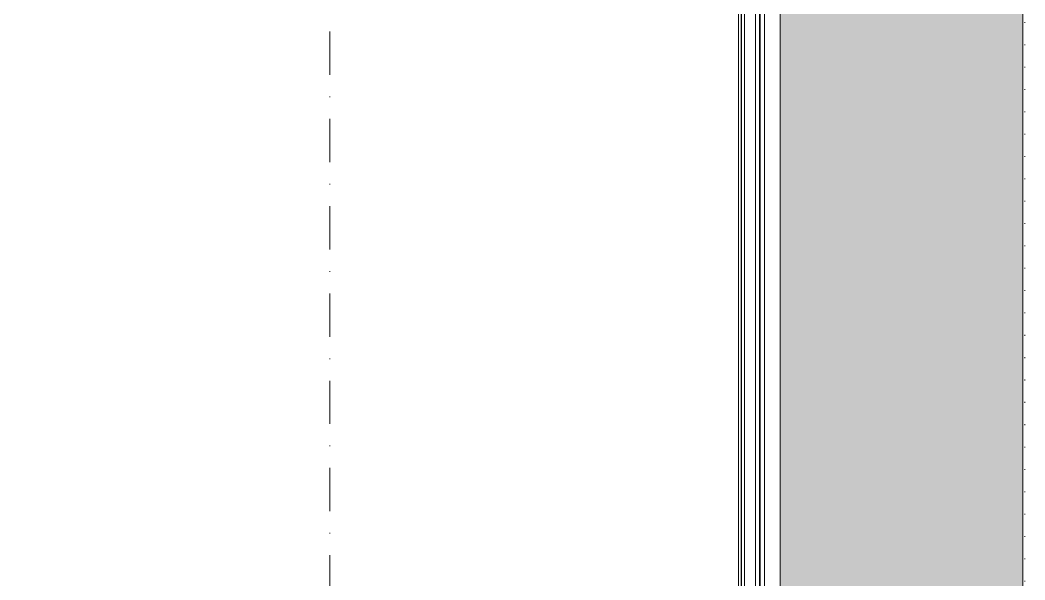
# Model space of a CAD drawing. Extents: x -1701 to 23780, y -363 to 7742.
# Drawn here: x 4677.8 to 4822.8, y 462.3 to 543.1 of the extents above; entities that cross this region are included whole.
import ezdxf

# ---------------------------------------------------------------- set-up
doc = ezdxf.new("R2010")
doc.units = 0
doc.header["$LTSCALE"] = 25
doc.header["$MEASUREMENT"] = 0
doc.linetypes.add('Audi$0$DASHDOT2', pattern=[0.5, 0.25, -0.125, 0, -0.125])
doc.linetypes.add('Audi$0$DOT2', pattern=[0.125, 0, -0.125])
doc.layers.get('0').update_dxf_attribs({"color": 9, "lineweight": 9})
for name, color, linetype, lineweight in [('Audi$0$06D', 8, 'Continuous', 9), ('Audi$0$09', 8, 'Continuous', 9), ('Audi$0$10', 8, 'Continuous', 9), ('Audi$0$15', 8, 'Continuous', 9), ('Audi$0$20', 8, 'Audi$0$DOT2', 9), ('Audi$0$24', 8, 'Audi$0$DASHDOT2', 9)]:
    doc.layers.add(name, color=color, linetype=linetype, lineweight=lineweight)

# ---------------------------------------------------------------- blocks, each defined once
blk = doc.blocks.new('*U4796')
at = {"layer": 'Audi$0$15'}
for p, q in [((1.47, -18.95), (160.04, -18.95)), ((1.47, -19.35), (160.04, -19.35)), ((1.47, -19.42), (160.04, -19.42)), ((1.47, -19.82), (160.04, -19.82)), ((1.47, -21.42), (160.04, -21.42)), ((1.47, -22.02), (160.04, -22.02)), ((1.47, -22.1), (160.04, -22.1)), ((1.47, -22.7), (160.04, -22.7))]:
    blk.add_line(p, q, dxfattribs=at)
blk = doc.blocks.new('Audi$0$P-AKS_AUDI')
at = {"layer": 'Audi$0$24'}
blk.add_lwpolyline([(0, -2590), (0, 1250)], dxfattribs=at)
blk = doc.blocks.new('Audi$0$p-zemin kat')
at = {"layer": 'Audi$0$09'}
h = blk.add_hatch(dxfattribs=at)
h.set_pattern_fill('SQUARE', color=252, scale=20, style=0)
h.paths.add_polyline_path([(4025.5, 285), (4822.5, 285), (4822.5, 2034.32), (4787.5, 2034.32), (4787.5, 320), (4025.5, 320)])
at = {"layer": 'Audi$0$06D'}
blk.add_lwpolyline([(4025.5, 320), (4787.5, 320), (4787.5, 2034.62)], dxfattribs=at)
blk.add_lwpolyline([(4025.5, 285), (4822.5, 285), (4822.5, 2034.32), (4787.5, 2034.32), (4787.5, 320), (4025.5, 320), (4025.5, 285)], close=True, dxfattribs=at)
at = {"layer": 'Audi$0$20'}
blk.add_lwpolyline([(1719.56, 284.7), (4822.79, 284.7), (4822.79, 2034.32)], dxfattribs=at)
at = {"layer": 'Audi$0$10', "rotation": 90}
blk.add_blockref('*U4796', (4762.5, 385), dxfattribs=at)
at = {"layer": 'Audi$0$24'}
blk.add_blockref('Audi$0$P-AKS_AUDI', (4722.5, 2785), dxfattribs=at)
blk = doc.blocks.new('Audi')
at = {"layer": 'Audi$0$10'}
blk.add_blockref('Audi$0$p-zemin kat', (0, 0), dxfattribs=at)

msp = doc.modelspace()

# ---------------------------------------------------------------- block references
at = {"color": 6}
msp.add_blockref('Audi', (0, 0), dxfattribs=at)

doc.saveas('drawing.dxf')
